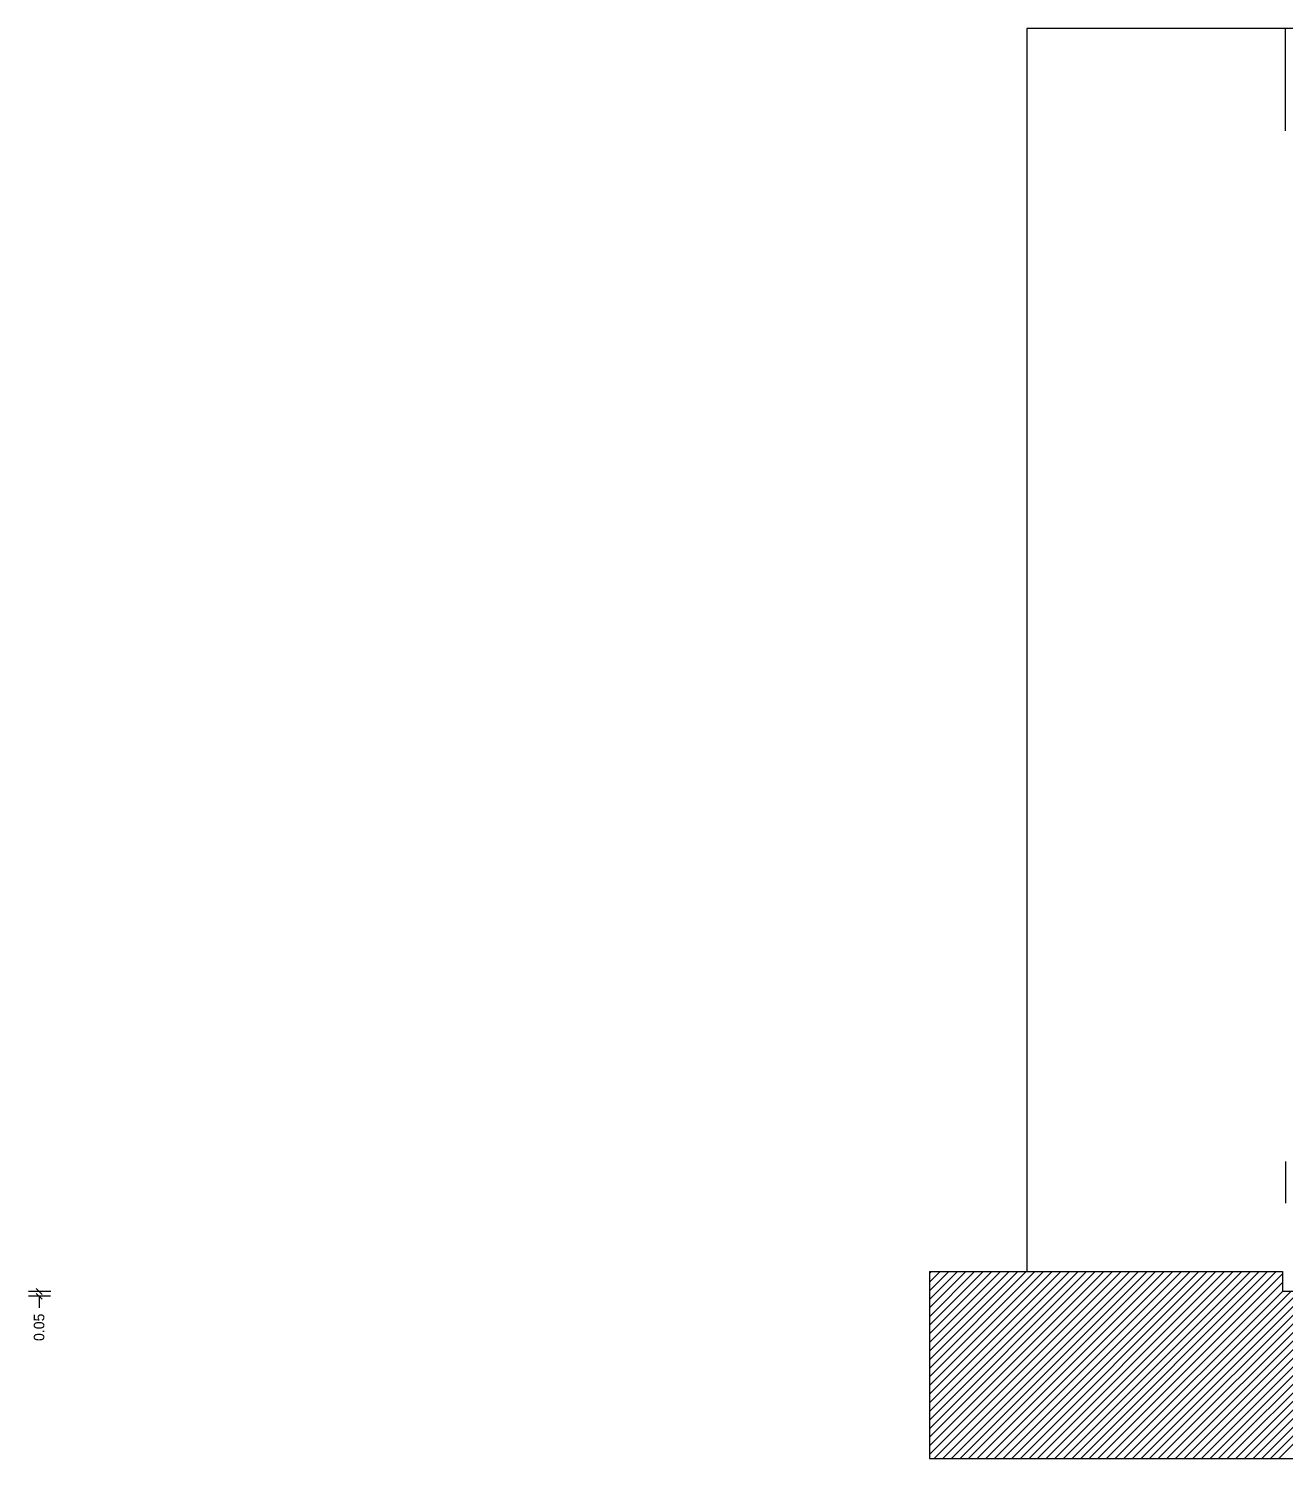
# Model space of a CAD drawing. Extents: x -9 to 119, y 33 to 95.
# Drawn here: x -9.31 to 3.57, y 33.82 to 48.49 of the extents above; entities that cross this region are included whole.
import ezdxf

# ---------------------------------------------------------------- set-up
doc = ezdxf.new("R2010")
doc.units = 0
doc.header["$LTSCALE"] = 8
doc.layers.get('0').update_dxf_attribs({"linetype": 'CONTINUOUS'})
doc.layers.get('DEFPOINTS').update_dxf_attribs({"linetype": 'CONTINUOUS'})
for name, color, linetype in [('COTA', 244, 'CONTINUOUS'), ('PAREDES', 7, 'CONTINUOUS'), ('TERRENOEMCORTE', 244, 'CONTINUOUS')]:
    doc.layers.add(name, color=color, linetype=linetype)
doc.dimstyles.get("Standard").update_dxf_attribs({"dimtxt": 0.18, "dimasz": 0.18, "dimexe": 0.18, "dimexo": 0.0625, "dimgap": 0.09, "dimtad": 0, "dimtih": 1, "dimtoh": 1, "dimzin": 0, "dimtxsty": 'STANDARD', "dimcen": 0.09, "dimclrt": 30, "dimazin": 3, "dimtfac": 1, "dimtdec": 4, "dimtofl": 0, "dimtmove": 0, "dimatfit": 3, "dimtolj": 1, "dimtzin": 0})

# ---------------------------------------------------------------- blocks, each defined once
blk = doc.blocks.new('_OBLIQUE')
at = {"color": 0, "linetype": 'BYBLOCK'}
blk.add_line((-0.5, -0.5), (0.5, 0.5), dxfattribs=at)
blk = doc.blocks.new('*D149')
at = {"color": 0, "linetype": 'BYBLOCK', "ltscale": 0.2}
for p, q in [((49.37, 37.011), (49.37, 37.192)), ((51.955, 37.008), (51.955, 37.192)), ((49.37, 37.084), (50.446, 37.084)), ((51.955, 37.084), (50.878, 37.084)), ((20.051, 35.791), (19.822, 35.791)), ((19.93, 35.791), (19.93, 35.791)), ((20.046, 35.741), (19.822, 35.741)), ((19.93, 35.741), (19.93, 35.621))]:
    blk.add_line(p, q, dxfattribs=at)
at = {"layer": 'DEFPOINTS', "color": 0, "linetype": 'BYBLOCK', "ltscale": 0.2}
for p in [(49.37, 36.974), (51.955, 37.084), (51.955, 36.97), (20.088, 35.791), (19.93, 35.741), (20.083, 35.741)]:
    blk.add_point(p, dxfattribs=at)
at = {"color": 0, "linetype": 'BYBLOCK', "ltscale": 0.2, "xscale": 0.06, "yscale": 0.06, "zscale": 0.06}
for p, rotation in [((49.37, 37.084), 180), ((19.93, 35.791), 270), ((19.93, 35.741), 90)]:
    blk.add_blockref('_OBLIQUE', p, dxfattribs=dict(at, rotation=rotation))
blk.add_blockref('_OBLIQUE', (51.955, 37.084), dxfattribs=at)
at = {"color": 30, "linetype": 'BYBLOCK', "ltscale": 0.2, "insert": (50.662, 37.084), "char_height": 0.108, "attachment_point": 5}
blk.add_mtext('\\A1;{2.55}', dxfattribs=at)
at = {"color": 30, "linetype": 'BYBLOCK', "ltscale": 0.2, "insert": (19.93, 35.423), "char_height": 0.108, "attachment_point": 5, "rotation": 90}
blk.add_mtext('\\A1;0.05', dxfattribs=at)
blk = doc.blocks.new('*X150')
at = {"color": 0, "ltscale": 0.2}
for p, q in [((2.093, 33.824), (4.56, 36.291)), ((2.181, 33.824), (4.648, 36.291)), ((2.269, 33.824), (4.737, 36.291)), ((2.358, 33.824), (4.825, 36.291)), ((2.446, 33.824), (4.913, 36.291)), ((2.535, 33.824), (4.993, 36.282)), ((2.977, 33.824), (5.444, 36.291)), ((3.065, 33.824), (5.532, 36.291)), ((3.153, 33.824), (5.62, 36.291)), ((3.242, 33.824), (5.709, 36.291)), ((3.33, 33.824), (5.797, 36.291)), ((3.419, 33.824), (5.886, 36.291)), ((3.507, 33.824), (5.974, 36.291)), ((2.623, 33.824), (4.993, 36.194)), ((2.711, 33.824), (4.998, 36.111)), ((2.8, 33.824), (5.087, 36.111)), ((2.888, 33.824), (5.175, 36.111)), ((-0.077, 33.864), (1.8, 35.741)), ((-0.077, 33.952), (1.712, 35.741)), ((-0.077, 34.041), (1.623, 35.741)), ((-0.077, 34.129), (1.535, 35.741)), ((-0.077, 34.218), (1.447, 35.741)), ((-0.077, 34.306), (1.358, 35.741)), ((-0.077, 34.394), (1.27, 35.741)), ((-0.077, 34.483), (1.181, 35.741)), ((-0.077, 34.571), (1.093, 35.741)), ((-0.077, 34.66), (1.005, 35.741)), ((-0.077, 34.748), (0.916, 35.741)), ((-0.077, 34.836), (0.828, 35.741)), ((-0.077, 34.925), (0.739, 35.741)), ((-0.077, 35.013), (0.651, 35.741)), ((-0.077, 35.101), (0.563, 35.741)), ((-0.077, 35.19), (0.474, 35.741)), ((-0.077, 35.278), (0.386, 35.741)), ((-0.077, 35.367), (0.297, 35.741)), ((-0.077, 35.455), (0.209, 35.741)), ((-0.077, 35.543), (0.121, 35.741)), ((-0.077, 35.632), (0.032, 35.741)), ((-0.077, 35.72), (-0.056, 35.741)), ((-0.029, 33.824), (1.888, 35.741)), ((0.06, 33.824), (1.977, 35.741)), ((0.148, 33.824), (2.065, 35.741)), ((0.237, 33.824), (2.154, 35.741)), ((0.325, 33.824), (2.242, 35.741)), ((0.413, 33.824), (2.33, 35.741)), ((0.502, 33.824), (2.419, 35.741)), ((0.59, 33.824), (2.507, 35.741)), ((0.679, 33.824), (2.596, 35.741)), ((0.767, 33.824), (2.684, 35.741)), ((0.855, 33.824), (2.772, 35.741)), ((0.944, 33.824), (2.861, 35.741)), ((1.032, 33.824), (2.949, 35.741)), ((1.12, 33.824), (3.038, 35.741)), ((1.209, 33.824), (3.126, 35.741)), ((1.297, 33.824), (3.214, 35.741)), ((1.386, 33.824), (3.303, 35.741)), ((1.474, 33.824), (3.391, 35.741)), ((1.562, 33.824), (3.479, 35.741)), ((1.651, 33.824), (3.543, 35.716)), ((1.739, 33.824), (3.543, 35.628)), ((1.828, 33.824), (3.545, 35.541)), ((1.916, 33.824), (3.633, 35.541)), ((2.004, 33.824), (3.721, 35.541))]:
    blk.add_line(p, q, dxfattribs=at)

msp = doc.modelspace()

# ---------------------------------------------------------------- linework, layer by layer
at = {"layer": 'PAREDES', "color": 30, "ltscale": 0.2}
for p, q in [((0.923, 48.491), (0.923, 35.741)), ((3.573, 48.491), (0.923, 48.491))]:
    msp.add_line(p, q, dxfattribs=at)
at = {"layer": 'PAREDES', "color": 3, "ltscale": 0.2}
for p, q in [((3.723, 48.491), (3.573, 48.491)), ((3.573, 47.441), (3.573, 48.491)), ((3.573, 36.871), (3.573, 36.441))]:
    msp.add_line(p, q, dxfattribs=at)
at = {"layer": 'TERRENOEMCORTE', "color": 244, "ltscale": 0.2}
for p, q in [((-0.077, 35.741), (3.543, 35.741)), ((-0.077, 35.741), (-0.077, 33.824)), ((3.543, 35.741), (3.543, 35.541)), ((3.543, 35.541), (3.753, 35.541)), ((-0.077, 33.824), (23.557, 33.824))]:
    msp.add_line(p, q, dxfattribs=at)

# ---------------------------------------------------------------- block references
at = {"layer": 'TERRENOEMCORTE', "color": 30, "ltscale": 0.2}
msp.add_blockref('*X150', (0, 0), dxfattribs=at)
msp.add_blockref('*X150', (0, 0), dxfattribs=at)

# ---------------------------------------------------------------- dimensions: what is measured, and where the dimension line sits
at = {"layer": 'COTA', "color": 244, "ltscale": 0.2}
dim = msp.add_linear_dim(base=(22.818, 36.829), p1=(20.233, 36.719), p2=(22.818, 36.716), text='{2.55}', dimstyle='STANDARD', override={"dimscale": 0.6, "dimasz": 0.1, "dimtih": 0, "dimtoh": 0, "dimblk1": 'OBLIQUE', "dimblk2": 'OBLIQUE', "dimsah": 1}, dxfattribs=at)
dim.commit()
dim.dimension.update_dxf_attribs({"geometry": '*D149', "text_midpoint": (21.525, 36.829), "insert": (-29.137, -0.254)})

doc.saveas('drawing.dxf')
